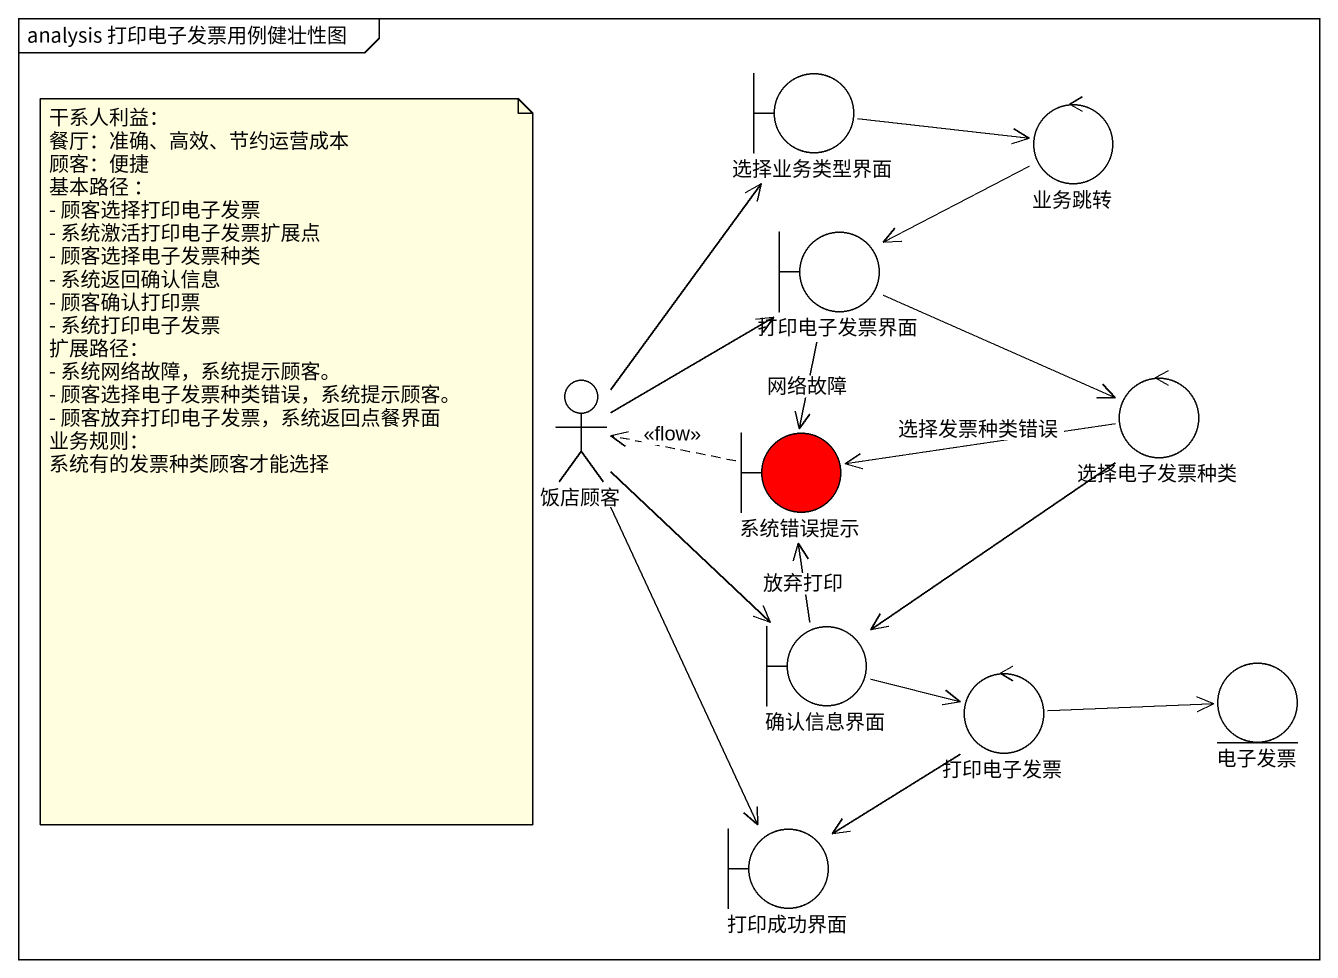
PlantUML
@startuml
mainframe analysis 打印电子发票用例健壮性图
boundary 选择业务类型界面
control 业务跳转
boundary 打印电子发票界面
actor 饭店顾客
boundary 系统错误提示 #FF0000
control 选择电子发票种类
boundary 确认信息界面
control 打印电子发票
entity 电子发票
boundary 打印成功界面
选择业务类型界面 -right-> 业务跳转
业务跳转 -left-> 打印电子发票界面
打印电子发票界面 --> 系统错误提示 : 网络故障
打印电子发票界面 -right-> 选择电子发票种类
饭店顾客 -up-> 选择业务类型界面
饭店顾客 -up-> 打印电子发票界面
饭店顾客 --> 确认信息界面
饭店顾客 --> 打印成功界面
系统错误提示 .left.> 饭店顾客 : <<flow>>
选择电子发票种类 -left-> 系统错误提示 : 选择发票种类错误
选择电子发票种类 --> 确认信息界面
确认信息界面 -up-> 系统错误提示 : 放弃打印
确认信息界面 -right-> 打印电子发票
打印电子发票 -right-> 电子发票
打印电子发票 --> 打印成功界面
note as N1
  干系人利益：
  餐厅：准确、高效、节约运营成本
  顾客：便捷
  基本路径 ：
  - 顾客选择打印电子发票
  - 系统激活打印电子发票扩展点
  - 顾客选择电子发票种类
  - 系统返回确认信息
  - 顾客确认打印票
  - 系统打印电子发票
  扩展路径：
  - 系统网络故障，系统提示顾客。
  - 顾客选择电子发票种类错误，系统提示顾客。
  - 顾客放弃打印电子发票，系统返回点餐界面
  业务规则：
  系统有的发票种类顾客才能选择
end note
@enduml
